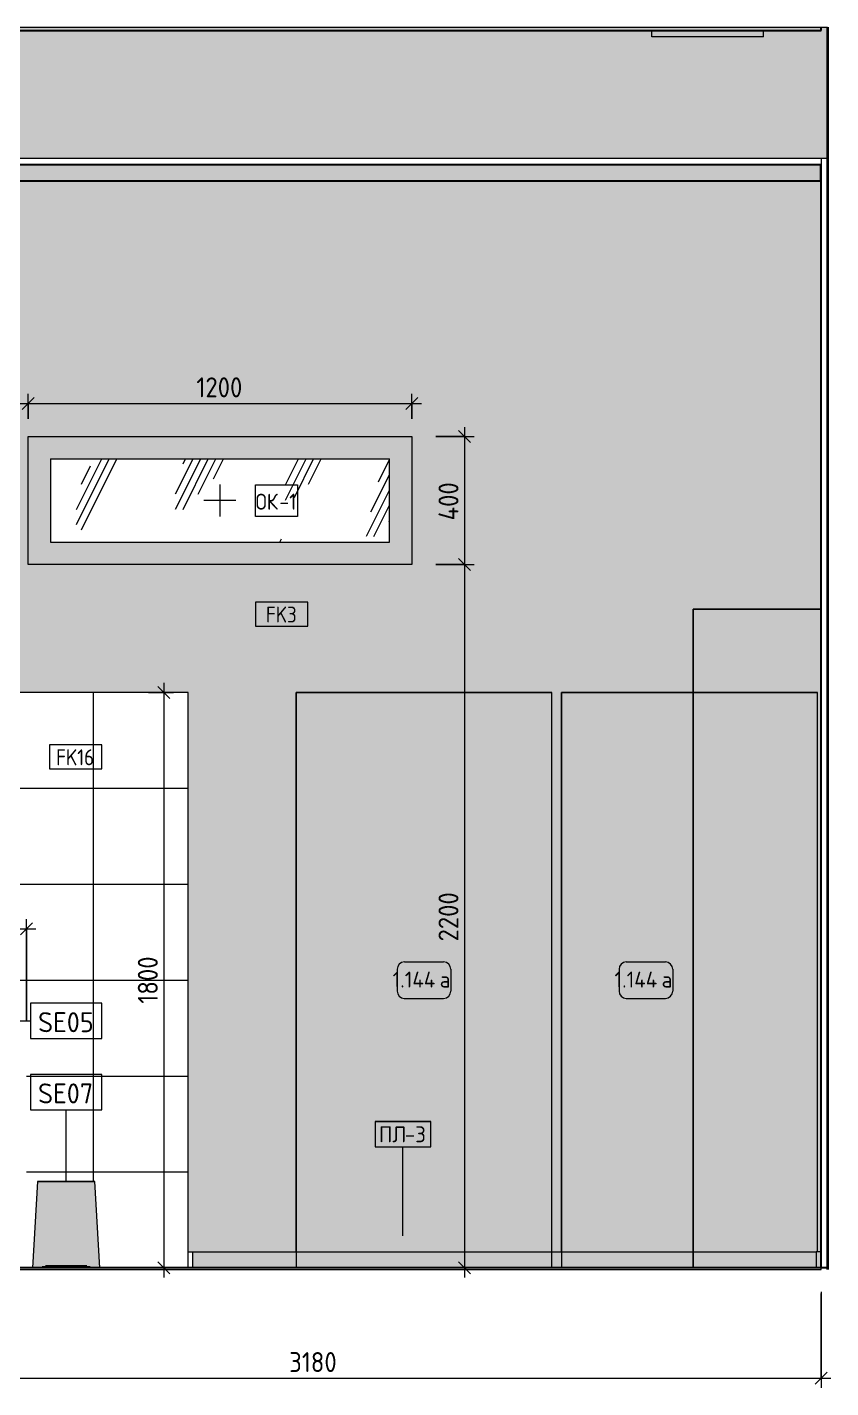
# Model space of a CAD drawing. Header units: millimetres. Extents: x 855 to 94006, y -3304 to 17933.
# Drawn here: x 54077 to 56589, y -375 to 3880 of the extents above; entities that cross this region are included whole.
import ezdxf

# ---------------------------------------------------------------- set-up
doc = ezdxf.new("R2010")
doc.units = ezdxf.units.MM
for name, color, linetype, lineweight in [('A-ANNO-DIMS', 7, 'Continuous', 9), ('A-ANNO-DIMS-25', 7, 'Continuous', 9), ('A-FLOR', 7, 'Continuous', 9), ('A-GENM', 7, 'Continuous', 9), ('A-GENM-IDEN', 7, 'Continuous', 9), ('A-GLAZ', 7, 'Continuous', 9), ('A-GLAZ-IDEN', 7, 'Continuous', 9), ('A-WALL-IDEN', 7, 'Continuous', 9), ('A-WALL-PATT', 7, 'Continuous', 9), ('I-FURN-IDEN', 7, 'Continuous', 9), ('I-WALL', 7, 'Continuous', 9), ('P-SANR-FIXT', 7, 'Continuous', 9), ('P-SANR-FIXT-IDEN', 7, 'Continuous', 9)]:
    doc.layers.add(name, color=color, linetype=linetype, lineweight=lineweight)
for name, color, linetype, lineweight, true_color in [('A-CLNG-1', 7, 'Continuous', 9, 0x787878), ('A-CLNG-FNSH-1', 7, 'Continuous', 30, 0x3c3c3c), ('A-FLOR-FNSH-1', 7, 'Continuous', 30, 0x3c3c3c), ('A-WALL-4', 7, 'Continuous', 40, 0x3c3c3c), ('A-WALL-FNSH-3', 7, 'Continuous', 30, 0x7c7c7c), ('A-WALL-FNSH-4', 7, 'Continuous', 30, 0x3c3c3c), ('I-FURN-14', 7, 'Continuous', 9, 0x858585), ('I-FURN-15', 7, 'Continuous', 9, 0x888888), ('I-FURN-16', 7, 'Continuous', 9, 0x8d8d8d), ('I-FURN-17', 7, 'Continuous', 9, 0x838383), ('I-FURN-18', 7, 'Continuous', 9, 0x818181), ('I-FURN-19', 9, 'Continuous', 9, 0x808080), ('I-FURN-4', 7, 'Continuous', 9, 0xacacac), ('I-FURN-6', 7, 'Continuous', 9, 0xc0c0c0), ('I-FURN-7', 7, 'Continuous', 9, 0x949494), ('I-FURN-8', 7, 'Continuous', 9, 0x9e9e9e), ('I-FURN-9', 7, 'Continuous', 9, 0x7f7f7f)]:
    doc.layers.add(name, color=color, linetype=linetype, lineweight=lineweight, true_color=true_color)
doc.layers.add('I-FURN-5', color=7, linetype='Continuous', lineweight=9, true_color=0x7f7f7f, transparency=0.7)
doc.layers.add('P-SANR-FIXT-2', color=7, linetype='Continuous', lineweight=9, transparency=0.7)
doc.styles.add('GOST Common_6', font='GOST_Common.ttf', dxfattribs={"width": 0.9, "height": 50})
doc.styles.add('GOST Common_7', font='GOST_Common.ttf', dxfattribs={"height": 50})
doc.styles.add('GOST Common_8', font='GOST_Common.ttf', dxfattribs={"height": 62.5})
doc.styles.add('ISOCPEUR_2', font='isocpeur.ttf', dxfattribs={"width": 0.9, "height": 62.5})
doc.styles.add('ISOCPEUR_3', font='isocpeur.ttf', dxfattribs={"width": 0.9, "height": 50})
doc.dimstyles.new('ISO-2_5_0_9К_БОЛЬШОЙ_1', dxfattribs={"dimscale": 304.8, "dimtxt": 62.248823, "dimasz": 0.123031, "dimexe": 0.098425, "dimexo": 0.246063, "dimgap": 0, "dimtad": 1, "dimdec": 0, "dimrnd": 10, "dimzin": 0, "dimdsep": 46, "dimtxsty": 'ISOCPEUR_2', "dimblk1": 'OBLIQUE', "dimblk2": 'OBLIQUE', "dimsah": 1, "dimcen": 0.09, "dimdle": 0.098425, "dimazin": 0, "dimtfac": 1, "dimtdec": 4, "dimtix": 1, "dimtmove": 0, "dimatfit": 3, "dimfxl": 1, "dimtvp": 1, "dimtolj": 1, "dimtzin": 0, "dimarcsym": 2})

# ---------------------------------------------------------------- blocks, each defined once
blk = doc.blocks.new('GM_Отверстие прямоугольное _в плите_ - Отверстие-V44-Развертка 1_12-1')
at = {"layer": 'A-GENM'}
blk.add_hatch(color=256, dxfattribs=at).paths.add_polyline_path([(65210, 3850), (65210, 3870), (64860, 3870), (64860, 3850)])
for p, q in [((64860, 3850), (64860, 3870)), ((65210, 3850), (64860, 3850)), ((65210, 3850), (65210, 3870))]:
    blk.add_line(p, q, dxfattribs=at)
blk = doc.blocks.new('Шкаф параметрический - 1_44а-25574750-Развертка 1_12-1')
at = {"layer": 'I-FURN-5'}
for points in [[(64990, 50), (64990, 1800), (64577.9, 1800), (64577.9, 50)], [(65309.6, 50), (65377.9, 50), (65377.9, 1800), (64990, 1800), (64990, 50)], [(64990, 0), (64990, 50), (64577.9, 50), (64577.9, 0)], [(65337.5, 0), (65374, 0), (65374, 50), (64990, 50), (64990, 0)]]:
    blk.add_hatch(color=256, dxfattribs=at).paths.add_polyline_path(points)
at = {"layer": 'I-FURN-4'}
for p, q in [((64990, 1800), (64577.9, 1800)), ((64990, 1800), (64577.9, 1800)), ((64990, 1800), (64577.9, 1800)), ((64577.9, 50), (64577.9, 1800)), ((64990, 0), (64577.9, 0))]:
    blk.add_line(p, q, dxfattribs=at)
at = {"layer": 'I-FURN-6'}
for q in [(64990, 1800), (64577.9, 0)]:
    blk.add_line((64577.9, 1800), q, dxfattribs=at)
at = {"layer": 'I-FURN-9'}
for p, q in [((65377.9, 1800), (64990, 1800)), ((65377.9, 1800), (64990, 1800)), ((64990, 1800), (65377.9, 1800)), ((65377.9, 1800), (64990, 1800)), ((65377.9, 50), (65377.9, 1800)), ((65377.9, 50), (65377.9, 1800)), ((65374, 0), (64990, 0))]:
    blk.add_line(p, q, dxfattribs=at)
blk = doc.blocks.new('Шкаф параметрический - 1_44а-V47-Развертка 1_12-1')
at = {"layer": 'I-FURN-5'}
for points in [[(64547.9, 50), (64547.9, 1800), (63747.9, 1800), (63747.9, 50)], [(64547.9, 0), (64547.9, 50), (63747.9, 50), (63747.9, 0)]]:
    blk.add_hatch(color=256, dxfattribs=at).paths.add_polyline_path(points)
at = {"layer": 'I-FURN-4'}
for p, q in [((64547.9, 1800), (63747.9, 1800)), ((64547.9, 1800), (63747.9, 1800)), ((64547.9, 1800), (63747.9, 1800)), ((63747.9, 50), (63747.9, 1800)), ((64547.9, 50), (64547.9, 1800))]:
    blk.add_line(p, q, dxfattribs=at)
at = {"layer": 'I-FURN-6'}
for p, q in [((63747.9, 1800), (64547.9, 1800)), ((63747.9, 1800), (63747.9, 0)), ((64547.9, 0), (64547.9, 1800))]:
    blk.add_line(p, q, dxfattribs=at)
blk = doc.blocks.new('Плинтус - Плинтус темный _ст_школа_-32860227-Развертка 1_12-1')
at = {"layer": 'A-GENM'}
for p, q in [((65389, 50), (65374, 50)), ((65374, 50), (65374, 0)), ((65389, 0), (65389, 50)), ((65374, 0), (65389, 0))]:
    blk.add_line(p, q, dxfattribs=at)
blk = doc.blocks.new('Плинтус - Плинтус темный _ст_школа_-33253697-Развертка 1_12-1')
at = {"layer": 'A-GENM'}
h = blk.add_hatch(color=256, dxfattribs=at)
h.paths.add_polyline_path([(64577.9, 0), (64577.9, 50), (64547.9, 50), (64547.9, 0)])
h.paths.add_polyline_path([(63747.9, 0), (63747.9, 50), (63424, 50), (63424, 0)])
for p, q in [((63411, 50), (63424, 50)), ((63424, 50), (63747.9, 50)), ((63424, 50), (63424, 0)), ((63747.9, 50), (64547.9, 50)), ((64547.9, 50), (64577.9, 50)), ((64577.9, 50), (64990, 50)), ((64990, 50), (65374, 50)), ((63747.9, 0), (63424, 0)), ((64547.9, 0), (63747.9, 0)), ((64577.9, 0), (64547.9, 0)), ((64990, 0), (64577.9, 0)), ((65374, 0), (64990, 0))]:
    blk.add_line(p, q, dxfattribs=at)
blk = doc.blocks.new('мусорная корзина - Round_ Metal-V53-Развертка 1_12-1')
at = {"layer": 'P-SANR-FIXT-2'}
for points in [[(62924, 0), (62954, 0), (62954, 3.2), (63104, 3.2), (63104, 0), (63134, 0), (63119, 270), (63094, 270), (63094, 7), (62964, 7), (62964, 270), (62939, 270), (62925.3, 23.3)], [(63076.7, 7), (63094, 7), (63094, 270), (62964, 270), (62964, 7), (63076.1, 7)], [(63061.4, 0), (63104, 0), (63104, 3.2), (62954, 3.2), (62954, 0), (63061.1, 0)]]:
    blk.add_hatch(color=256, dxfattribs=at).paths.add_polyline_path(points)
at = {"layer": 'P-SANR-FIXT'}
for p, q in [((62939, 270), (62924, 0)), ((62939, 270), (63119, 270)), ((62963.8, 270), (62939, 270)), ((63029, 270), (62963.8, 270)), ((62964, 270), (63094, 270)), ((63094, 270), (62964, 270)), ((63094.2, 270), (63029, 270)), ((63119, 270), (63094.2, 270)), ((63134, 0), (63119, 270)), ((62954, 3.2), (62954, 0)), ((62954, 3.2), (63028.8, 3.2)), ((63028.8, 3.2), (62954, 3.2)), ((62964, 7), (63012.2, 7)), ((63012.2, 7), (62964, 7)), ((63012.2, 7), (63045.7, 7)), ((63045.7, 7), (63012.2, 7)), ((63029.2, 3.2), (63090.9, 3.2)), ((63090.9, 3.2), (63029.2, 3.2)), ((63045.8, 7), (63061.5, 7)), ((63061.5, 7), (63045.8, 7)), ((63061.7, 7), (63094, 7)), ((63094, 7), (63061.7, 7)), ((63091.2, 3.2), (63104, 3.2)), ((63104, 3.2), (63091.2, 3.2)), ((63104, 0), (63104, 3.2))]:
    blk.add_line(p, q, dxfattribs=at)
blk = doc.blocks.new('шкаф 1_112 - шкаф 1_112-31117176-Развертка 1_12-1')
at = {"layer": 'I-FURN-5'}
for points in [[(65389, 50), (65389, 2060), (64990, 2060), (64990, 1800), (65377.9, 1800), (65377.9, 50)], [(65389, 0), (65390, 0), (65390, 2060), (65389, 2060), (65389, 50), (65374, 50), (65374, 0), (65377.9, 0)]]:
    blk.add_hatch(color=256, dxfattribs=at).paths.add_polyline_path(points)
at = {"layer": 'I-FURN-14'}
for p, q in [((65390, 2060), (64990, 2060)), ((64990, 0), (64990, 2060)), ((64990, 2060), (65390, 2060)), ((64990, 0), (64990, 2060)), ((65390, 2060), (65390, 0)), ((65390, 0), (65390, 2060)), ((65390, 0), (64990, 0)), ((64990, 0), (65390, 0)), ((65390, 0), (64990, 0))]:
    blk.add_line(p, q, dxfattribs=at)
at = {"layer": 'I-FURN-15'}
for p, q in [((64990, 2060), (65390, 2060)), ((64990, 0), (64990, 2060)), ((65390, 2060), (64990, 2060)), ((64990, 0), (64990, 2060)), ((65390, 0), (65390, 2060)), ((65390, 2060), (65390, 0)), ((65390, 0), (64990, 0)), ((65390, 0), (64990, 0)), ((64990, 0), (65390, 0))]:
    blk.add_line(p, q, dxfattribs=at)
at = {"layer": 'I-FURN-16'}
for p, q in [((65390, 2060), (64990, 2060)), ((64990, 0), (64990, 2060)), ((64990, 2060), (65390, 2060)), ((64990, 0), (64990, 2060)), ((65390, 2060), (65390, 0)), ((65390, 0), (65390, 2060)), ((65390, 0), (64990, 0)), ((64990, 0), (65390, 0)), ((65390, 0), (64990, 0))]:
    blk.add_line(p, q, dxfattribs=at)
at = {"layer": 'I-FURN-17'}
for p, q in [((64990, 2060), (65390, 2060)), ((64990, 0), (64990, 2060)), ((65390, 2060), (64990, 2060)), ((64990, 0), (64990, 2060)), ((65390, 0), (65390, 2060)), ((65390, 2060), (65390, 0)), ((64990, 0), (65390, 0)), ((65390, 0), (64990, 0)), ((64990, 0), (65390, 0))]:
    blk.add_line(p, q, dxfattribs=at)
at = {"layer": 'I-FURN-18'}
for p, q in [((65390, 2060), (64990, 2060)), ((64990, 0), (64990, 2060)), ((64990, 2060), (65390, 2060)), ((64990, 0), (64990, 2060)), ((65390, 2060), (65390, 0)), ((65390, 0), (65390, 2060)), ((64990, 0), (65390, 0)), ((64990, 0), (65390, 0)), ((65390, 0), (64990, 0))]:
    blk.add_line(p, q, dxfattribs=at)
at = {"layer": 'I-FURN-19'}
for p, q in [((64990, 2060), (65390, 2060)), ((64990, 0), (64990, 2060)), ((65390, 2060), (64990, 2060)), ((64990, 0), (64990, 2060)), ((65390, 0), (65390, 2060)), ((65390, 2060), (65390, 0)), ((64990, 0), (65390, 0)), ((65390, 0), (64990, 0)), ((64990, 0), (65390, 0))]:
    blk.add_line(p, q, dxfattribs=at)
at = {"layer": 'I-FURN-4'}
for p, q in [((64990, 2060), (65390, 2060)), ((64990, 0), (64990, 2060)), ((65390, 2060), (64990, 2060)), ((64990, 0), (64990, 2060)), ((65390, 0), (65390, 2060)), ((65390, 0), (65390, 2060)), ((65390, 0), (64990, 0)), ((65390, 0), (64990, 0)), ((64990, 0), (65390, 0))]:
    blk.add_line(p, q, dxfattribs=at)
at = {"layer": 'I-FURN-6'}
for p, q in [((64990, 2060), (65390, 2060)), ((64990, 2060), (64990, 0)), ((65390, 0), (65390, 2060)), ((64990, 0), (65390, 0)), ((65390, 0), (64990, 0))]:
    blk.add_line(p, q, dxfattribs=at)
at = {"layer": 'I-FURN-7'}
for p, q in [((64990, 2060), (65390, 2060)), ((64990, 0), (64990, 2060)), ((65390, 2060), (64990, 2060)), ((64990, 0), (64990, 2060)), ((65390, 0), (65390, 2060)), ((65390, 2060), (65390, 0)), ((65390, 0), (64990, 0)), ((65390, 0), (64990, 0)), ((64990, 0), (65390, 0))]:
    blk.add_line(p, q, dxfattribs=at)
at = {"layer": 'I-FURN-8'}
for p, q in [((65390, 2060), (64990, 2060)), ((64990, 0), (64990, 2060)), ((64990, 2060), (65390, 2060)), ((64990, 0), (64990, 2060)), ((65390, 2060), (65390, 0)), ((65390, 0), (65390, 2060)), ((65390, 0), (64990, 0)), ((64990, 0), (65390, 0)), ((65390, 0), (64990, 0))]:
    blk.add_line(p, q, dxfattribs=at)
at = {"layer": 'I-FURN-9'}
for p, q in [((65389, 2060), (64990, 2060)), ((64990, 0), (64990, 2060)), ((65389, 2060), (64990, 2060)), ((64990, 2060), (65389, 2060)), ((64990, 0), (64990, 2060)), ((64990, 0), (64990, 2060)), ((64990, 0), (65374, 0)), ((65374, 0), (64990, 0)), ((64990, 0), (65374, 0)), ((65374, 0), (64990, 0)), ((64990, 0), (65374, 0))]:
    blk.add_line(p, q, dxfattribs=at)
blk = doc.blocks.new('120_Окно_СКБ_1Ст - 120_Окно_СКБ_1Ст 400х1200 EI30-V58-Развертка 1_12-1')
at = {"layer": 'A-GLAZ'}
h = blk.add_hatch(color=256, dxfattribs=at)
h.paths.add_polyline_path([(63703.7, 2200), (64110, 2200), (64110, 2600), (62910, 2600), (62910, 2200), (63378.7, 2200)])
h.paths.add_polyline_path([(63582.4, 2270), (62980, 2270), (62980, 2530), (64040, 2530), (64040, 2270), (63624.5, 2270)])
h = blk.add_hatch(dxfattribs=at)
h.set_pattern_fill('FP_13', color=256, style=0, pattern_type=2)
h.set_pattern_definition([(63.435, (51829.77, 31.75), (-255.583, 766.747), [317.5, -190.5, 317.5, -190.5, -403.903]), (63.435, (51829.77, 31.75), (-255.583, 766.747), [-1016, 127, -276.903]), (63.435, (51813.9, 47.6), (-255.583, 766.747), [254, -317.5, 190.5, -190.5, -467.403]), (63.435, (51813.9, 47.6), (-255.583, 766.747), [-952.5, 222.25, -245.153]), (63.435, (51813.9, 95.25), (-255.583, 766.747), [190.5, -381, 127, -190.5, -530.903]), (63.435, (51813.9, 95.25), (-255.583, 766.747), [-889, 285.75, -245.153]), (63.435, (51861.5, 47.6), (-255.583, 766.747), [190.5, -381, 158.75, -6404.65]), (63.435, (51909.14, 95.25), (-255.583, 766.747), [95.25, -476.25, 63.5, -6499.9]), (63.435, (51829.77, 174.6), (-255.583, 766.747), [63.5, -476.25, 63.5, -254, -562.653]), (63.435, (51829.77, 174.6), (-255.583, 766.747), [-857.25, 158.75, -403.903]), (63.435, (52115.5, 127), (-255.583, 766.747), [317.5, -476.25, 381, -251.503]), (63.435, (52115.5, 79.4), (-255.583, 766.747), [444.5, -317.5, 476.25, -188.003]), (63.435, (52147.27, 95.25), (-255.583, 766.747), [508, -254, 381, -276.903]), (63.435, (52194.9, 142.9), (-255.583, 766.747), [317.5, -444.5, 254, -403.903]), (63.435, (52147.27, 238.1), (-255.583, 766.747), [158.75, -635, 190.5, -435.653]), (63.435, (52242.5, 190.5), (-255.583, 766.747), [127, -635, 127, -530.903])])
h.paths.add_polyline_path([(64040, 2270), (64040, 2530), (62980, 2530), (62980, 2270), (63780, 2270)])
for p, q in [((62910, 2200), (62910, 2600)), ((62910, 2600), (64110, 2600)), ((64110, 2600), (64110, 2200)), ((62980, 2530), (62980, 2270)), ((62980, 2530), (64040, 2530)), ((64040, 2270), (64040, 2530)), ((63510, 2450), (63510, 2350)), ((63560, 2400), (63460, 2400)), ((62980, 2270), (64040, 2270)), ((64110, 2200), (62910, 2200))]:
    blk.add_line(p, q, dxfattribs=at)
blk = doc.blocks.new('DIMBLOCK23-Развертка 1_12-1')
at = {"layer": 'A-ANNO-DIMS-25'}
for p, q in [((53379.3, 1725), (53379.3, -374.9)), ((53379.3, -344.9), (53379.3, 1725)), ((56559.3, -75), (56559.3, -374.9)), ((56559.3, -344.9), (56559.3, -80)), ((53379.3, -344.9), (56589.3, -344.9))]:
    blk.add_line(p, q, dxfattribs=at)
at = {"layer": 'A-ANNO-DIMS-25', "lineweight": 20}
for p, q in [((53379.3, -344.9), (53398, -326.2)), ((56559.3, -344.9), (56578, -326.2)), ((53379.3, -344.9), (53360.5, -363.7)), ((56559.3, -344.9), (56540.5, -363.7))]:
    blk.add_line(p, q, dxfattribs=at)
at = {"layer": 'A-ANNO-DIMS-25', "color": 0, "insert": (54895.6, -263.3), "char_height": 62.5, "width": 176.691, "attachment_point": 1, "line_spacing_factor": 1.149209, "style": 'ISOCPEUR_2'}
blk.add_mtext('3180', dxfattribs=at)
blk = doc.blocks.new('_Oblique')
at = {"color": 0, "linetype": 'ByBlock', "lineweight": -2}
blk.add_line((-0.5, -0.5), (0.5, 0.5), dxfattribs=at)
blk = doc.blocks.new('М_стена_0001 - Типоразмер_без рамки-25382661-Развертка 1_12-1')
at = {"layer": 'A-WALL-IDEN'}
for p, q in [((52885.4, 1738.1), (52722.2, 1738.1)), ((52722.2, 1738.1), (52722.2, 1663.1)), ((52885.4, 1663.1), (52885.4, 1738.1)), ((52722.2, 1663.1), (52885.4, 1663.1))]:
    blk.add_line(p, q, dxfattribs=at)
blk = doc.blocks.new('Mark Reiling - Mark Reiling-26174330-Развертка 1_12-1')
at = {"layer": 'A-GENM-IDEN'}
for p, q in [((55638.2, 346.2), (55638.2, 267.3)), ((55638.2, 346.2), (55811.7, 346.2)), ((55811.7, 346.2), (55638.2, 346.2)), ((55638.2, 346.2), (55638.2, 267.3)), ((55811.7, 267.3), (55811.7, 346.2)), ((55811.7, 267.3), (55811.7, 346.2)), ((55638.2, 267.3), (55811.7, 267.3)), ((55638.2, 267.3), (55811.7, 267.3))]:
    blk.add_line(p, q, dxfattribs=at)
blk = doc.blocks.new('Марка_Мебель - В прямоуг_Balcon_Марка-25523697-Развертка 1_12-1')
at = {"layer": 'I-FURN-IDEN'}
for p, q in [((64086.5, 956.9), (64209.3, 956.9)), ((64064, 934.4), (64064, 865.4)), ((64231.8, 934.4), (64231.8, 865.6)), ((64086.4, 843.1), (64209.3, 843.1))]:
    blk.add_line(p, q, dxfattribs=at)
for centre, radius, start, end in [((64086.5, 934.4), 22.5, 90, 180), ((64209.3, 934.4), 22.5, 0, 90), ((64086.4, 865.4), 22.3, 180, 270), ((64209.3, 865.6), 22.5, 270, 0)]:
    blk.add_arc(centre, radius, start, end, dxfattribs=at)
blk = doc.blocks.new('М_сантехническая_рамка1 - В рамке-30590747-Развертка 1_12-1')
at = {"layer": 'P-SANR-FIXT-IDEN'}
for p, q in [((62567.4, 964.3), (62344.1, 964.3)), ((62344.1, 964.3), (62344.1, 853.9)), ((62567.4, 853.9), (62567.4, 964.3)), ((62344.1, 853.9), (62567.4, 853.9))]:
    blk.add_line(p, q, dxfattribs=at)
blk = doc.blocks.new('DIMBLOCK33-Развертка 1_12-1')
at = {"layer": 'A-ANNO-DIMS-25'}
for p, q in [((53773.8, 991.9), (53773.8, 1090.2)), ((54073.8, 775), (54073.8, 1090.2)), ((53773.8, 1060.2), (54103.8, 1060.2)), ((53773.8, 1060.2), (53773.8, 991.9)), ((54073.8, 1060.2), (54073.8, 775))]:
    blk.add_line(p, q, dxfattribs=at)
at = {"layer": 'A-ANNO-DIMS-25', "lineweight": 20}
for p, q in [((53773.8, 1060.2), (53792.6, 1078.9)), ((54073.8, 1060.2), (54092.6, 1078.9)), ((53773.8, 1060.2), (53755.1, 1041.4)), ((54073.8, 1060.2), (54055.1, 1041.4))]:
    blk.add_line(p, q, dxfattribs=at)
at = {"layer": 'A-ANNO-DIMS-25', "color": 0, "insert": (53864.6, 1141.8), "char_height": 62.5, "width": 142.215, "attachment_point": 1, "line_spacing_factor": 1.149209, "style": 'ISOCPEUR_2'}
blk.add_mtext('300', dxfattribs=at)
blk = doc.blocks.new('DIMBLOCK44-Развертка 1_12-1')
at = {"layer": 'A-ANNO-DIMS-25'}
for p, q in [((54079.3, 2655.2), (54079.3, 2733.7)), ((55279.3, 2655.2), (55279.3, 2733.7)), ((54049.3, 2703.7), (55309.3, 2703.7)), ((54079.3, 2703.7), (54079.3, 2655.2)), ((55279.3, 2703.7), (55279.3, 2655.2))]:
    blk.add_line(p, q, dxfattribs=at)
at = {"layer": 'A-ANNO-DIMS-25', "lineweight": 20}
for p, q in [((54079.3, 2703.7), (54060.5, 2684.9)), ((54079.3, 2703.7), (54098, 2722.4)), ((55279.3, 2703.7), (55260.5, 2684.9)), ((55279.3, 2703.7), (55298, 2722.4))]:
    blk.add_line(p, q, dxfattribs=at)
at = {"layer": 'A-ANNO-DIMS-25', "color": 0, "insert": (54605.6, 2785.3), "char_height": 62.5, "width": 176.691, "attachment_point": 1, "line_spacing_factor": 1.149209, "style": 'ISOCPEUR_2'}
blk.add_mtext('1200', dxfattribs=at)
blk = doc.blocks.new('DIMBLOCK45-Развертка 1_12-1')
at = {"layer": 'A-ANNO-DIMS-25'}
for p, q in [((55354.3, 2600), (55474.2, 2600)), ((55444.2, 2600), (55354.3, 2600)), ((55444.2, 2630), (55444.2, 2200)), ((55354.3, 2200), (55474.2, 2200)), ((55444.2, 2200), (55354.3, 2200))]:
    blk.add_line(p, q, dxfattribs=at)
at = {"layer": 'A-ANNO-DIMS-25', "lineweight": 20}
for p, q in [((55444.2, 2600), (55425.5, 2618.7)), ((55444.2, 2600), (55463, 2581.2)), ((55444.2, 2200), (55425.5, 2218.8)), ((55444.2, 2200), (55463, 2181.2))]:
    blk.add_line(p, q, dxfattribs=at)
at = {"layer": 'A-ANNO-DIMS-25', "color": 0, "insert": (55362.6, 2337.8), "char_height": 62.5, "width": 149.397, "attachment_point": 1, "rotation": 90, "line_spacing_factor": 1.149209, "style": 'ISOCPEUR_2'}
blk.add_mtext('400', dxfattribs=at)
blk = doc.blocks.new('DIMBLOCK46-Развертка 1_12-1')
at = {"layer": 'A-ANNO-DIMS-25', "lineweight": 20}
for p, q in [((55444.2, 2200), (55425.5, 2218.8)), ((55444.2, 2200), (55463, 2181.2)), ((55444.2, 0), (55425.5, 18.8)), ((55444.2, 0), (55463, -18.8))]:
    blk.add_line(p, q, dxfattribs=at)
at = {"layer": 'A-ANNO-DIMS-25'}
for p, q in [((55354.3, 2200), (55474.2, 2200)), ((55444.2, 2200), (55354.3, 2200)), ((55444.2, 2200), (55444.2, -30)), ((55395.7, 0), (55474.2, 0)), ((55444.2, 0), (55395.7, 0))]:
    blk.add_line(p, q, dxfattribs=at)
at = {"layer": 'A-ANNO-DIMS-25', "color": 0, "insert": (55362.6, 1021), "char_height": 62.5, "width": 189.619, "attachment_point": 1, "rotation": 90, "line_spacing_factor": 1.149209, "style": 'ISOCPEUR_2'}
blk.add_mtext('2200', dxfattribs=at)
blk = doc.blocks.new('DIMBLOCK50-Развертка 1_12-1')
at = {"layer": 'A-ANNO-DIMS-25'}
for p, q in [((54504, 1830), (54504, -30)), ((54455.5, 1800), (54534, 1800)), ((54504, 1800), (54455.5, 1800)), ((54455.5, 0), (54534, 0)), ((54504, 0), (54455.5, 0))]:
    blk.add_line(p, q, dxfattribs=at)
at = {"layer": 'A-ANNO-DIMS-25', "lineweight": 20}
for p, q in [((54504, 1800), (54485.3, 1818.8)), ((54504, 1800), (54522.8, 1781.2)), ((54504, 0), (54485.3, 18.8)), ((54504, 0), (54522.8, -18.8))]:
    blk.add_line(p, q, dxfattribs=at)
at = {"layer": 'A-ANNO-DIMS-25', "color": 0, "insert": (54422.4, 826.4), "char_height": 62.5, "width": 176.691, "attachment_point": 1, "rotation": 90, "line_spacing_factor": 1.149209, "style": 'ISOCPEUR_2'}
blk.add_mtext('1800', dxfattribs=at)

msp = doc.modelspace()

# ---------------------------------------------------------------- hatches: boundary and pattern name
at = {"layer": 'A-CLNG-1'}
for points in [[(56559.3, 3870), (56559.3, 3880), (38819.3, 3880), (38819.3, 3870), (55468.1, 3870)], [(48522.5, 3400), (56558.3, 3400), (56558.3, 3450), (38820.3, 3450), (38820.3, 3400), (48405.2, 3400)]]:
    msp.add_hatch(color=256, dxfattribs=at).paths.add_polyline_path(points)
at = {"layer": 'A-WALL-PATT'}
h = msp.add_hatch(color=256, dxfattribs=at)
h.paths.add_polyline_path([(54580.3, 50), (54917.1, 50), (54917.1, 1800), (55717.1, 1800), (55717.1, 50), (55747.1, 50), (55747.1, 1800), (56159.3, 1800), (56159.3, 2060), (56558.3, 2060), (56558.3, 3400), (53380.3, 3400), (53380.3, 1800), (54580.3, 1800), (54580.3, 1351.7)])
h.paths.add_polyline_path([(54079.3, 2200), (54079.3, 2600), (55279.3, 2600), (55279.3, 2200), (54356.8, 2200)])
h = msp.add_hatch(dxfattribs=at)
h.set_pattern_fill('FP_15', color=256, style=0, pattern_type=2)
h.set_pattern_definition([(90, (53383.25, 0), (-300, 2e-14), []), (180, (53383.25, 0), (-4e-14, -300), [])])
h.paths.add_polyline_path([(54580.3, 0), (54580.3, 1800), (53387.3, 1800), (53387.3, 954.8), (53388.1, 954.8), (53389.2, 953.9), (53389.3, 953.6), (53389.2, 951.3), (53388.8, 950.9), (53388.7, 950.6), (53389.2, 949.7), (53389.4, 949.5), (53389.9, 950), (53410.6, 950), (53410.6, 963.1), (53411.1, 963.6), (53416.6, 963.9), (53417.3, 964.5), (53417.6, 965.5), (53417.6, 974.5), (53415.9, 974.5), (53415.4, 975), (53415.4, 997.3), (53415.9, 997.8), (53420.6, 998.3), (53425.4, 998.5), (53430.2, 998.3), (53435, 997.8), (53435.5, 997.3), (53435.5, 994.4), (53475.9, 994.4), (53475.9, 988.5), (53435.5, 988.5), (53435.5, 975), (53435, 974.5), (53433.3, 974.5), (53433.6, 964.5), (53434.2, 963.9), (53435.1, 963.6), (53439.8, 963.6), (53440.3, 963), (53440.3, 950), (53460.9, 950), (53461.4, 949.5), (53459.3, 819.6), (53458.8, 819.1), (53389.9, 819.1), (53389.4, 819.6), (53389.2, 940.8), (53387.3, 941.5), (53387.3, 940.9), (53388.6, 940.4), (53389.2, 939.5), (53389.2, 911), (53388, 909.7), (53387.3, 909.7), (53387.3, 397.1), (53388.3, 400.4), (53415.2, 300), (53473.8, 300), (53473.8, 700), (53750.9, 700), (53753.1, 815), (53753, 818.5), (53753.3, 824.5), (53753.6, 831), (53754.1, 845.5), (53793.6, 845.3), (53793.9, 844.3), (53794, 842.1), (53793.7, 842), (53794.3, 826.2), (53794.5, 825.3), (53794.3, 824.8), (53795.1, 795.7), (53794.9, 793.3), (53795, 791.8), (53795.2, 790.9), (53796.7, 705.7), (53796.8, 700), (54073.8, 700), (54073.8, 100), (53683.3, 100), (53683.3, 29), (53788.4, 0.8), (53785.3, 0), (54093.3, 0), (54108.3, 270), (54288.3, 270), (54303.3, 0), (54356.8, 0)])
h.paths.add_polyline_path([(53388.3, 0), (53388.3, 265.4), (53387.3, 265.4), (53387.3, 0)])
h.paths.add_polyline_path([(53752.9, 792.4), (53753, 794.6), (53753, 795.1), (53753.5, 794.9), (53753.5, 795.2), (53753.7, 795.8), (53753.7, 796.1), (53753.8, 796.3), (53754.1, 796.4), (53754.8, 796.4), (53753.7, 798.4), (53753.8, 806.6), (53753.6, 807.5), (53753.3, 809.1), (53753.1, 809.6), (53752.8, 801.2), (53752.7, 792.9), (53752.9, 792.5)])
h.paths.add_polyline_path([(53794.8, 793.7), (53795.1, 796.2), (53794.5, 806.3), (53794.3, 806.2), (53794.1, 806.7), (53793.8, 807.1), (53793.7, 806.6), (53793.7, 805.2), (53793.7, 805), (53793.9, 798.2), (53793, 796.1), (53793.3, 795.9), (53793, 795.4), (53793.4, 795.2), (53794, 795.7), (53794, 795.3), (53794.2, 795.1), (53794.5, 794.9), (53794.6, 794.9), (53794.7, 793.7)])
h.paths.add_polyline_path([(53754.1, 796.4), (53753.8, 797), (53754.6, 796.5)])
h.paths.add_polyline_path([(53794.6, 812.5), (53794.3, 813.9), (53794.2, 813.5), (53794.3, 812.8), (53794.5, 812.6)])
h.paths.add_polyline_path([(53753.1, 812.5), (53753.4, 813.3), (53753.3, 813.6), (53753.1, 813.6), (53753.1, 813.1)])
h.paths.add_polyline_path([(53753.4, 813.9), (53753.2, 814.4), (53753.4, 813.9)])
h.paths.add_polyline_path([(53753.7, 814.7), (53753.4, 814.9), (53753.7, 814.7)])
h.paths.add_polyline_path([(53794.1, 814.8), (53794.5, 815.2), (53794.4, 815.2), (53794.1, 815)])
h.paths.add_polyline_path([(53753.7, 815), (53753.4, 815.2), (53753.7, 815.1)])
h.paths.add_polyline_path([(53753.4, 839.7), (53753.5, 843.1), (53753.4, 839.8)])
at = {"layer": 'I-WALL'}
h = msp.add_hatch(color=256, dxfattribs=at)
h.paths.add_polyline_path([(52779.3, 3470), (53379.3, 3470), (53379.3, 3870), (53279.3, 3870), (53279.3, 3850), (52779.3, 3850), (52779.3, 3870), (52579.3, 3870), (52579.3, 3470)])
h.paths.add_polyline_path([(55778.5, 3470), (56579.3, 3470), (56579.3, 3880), (56559.3, 3880), (56559.3, 3870), (56379.3, 3870), (56379.3, 3850), (56029.3, 3850), (56029.3, 3870), (53380.3, 3870), (53380.3, 3470), (55468.1, 3470)])

# ---------------------------------------------------------------- linework, layer by layer
at = {"layer": 'A-CLNG-FNSH-1'}
for p, q in [((56559.3, 3870), (56559.3, 3880.4)), ((38819.3, 3870), (56559.3, 3870)), ((56558.3, 3450), (38820.3, 3450)), ((56558.3, 3400), (56558.3, 3450)), ((38820.3, 3400), (56558.3, 3400))]:
    msp.add_line(p, q, dxfattribs=at)
at = {"layer": 'A-FLOR'}
for p, q in [((38798.7, 3880), (56579.3, 3880)), ((56558.3, 0), (53785.3, 0)), ((56559.3, -5), (56559.3, 0)), ((53766.7, -5), (56559.3, -5))]:
    msp.add_line(p, q, dxfattribs=at)
at = {"layer": 'A-FLOR-FNSH-1'}
msp.add_line((56579.4, -0.1), (53784.9, -0.1), dxfattribs=at)
at = {"layer": 'A-GENM-IDEN'}
msp.add_line((55251.4, 100), (55251.4, 378), dxfattribs=at)
at = {"layer": 'A-GLAZ-IDEN', "flags": 128}
msp.add_lwpolyline([(54790.5, 2449.1), (54921.5, 2449.1), (54921.5, 2349.9), (54790.5, 2349.9)], close=True, dxfattribs=at)
at = {"layer": 'A-WALL-4'}
for p, q in [((56579.3, 3880), (56579.3, -5.1)), ((56579.4, 3880), (56579.3, 3880))]:
    msp.add_line(p, q, dxfattribs=at)
at = {"layer": 'A-WALL-FNSH-3'}
for p, q in [((56558.3, 3400), (56558.3, 0)), ((56559.3, 0), (56559.3, 3400)), ((56558.3, 0), (56559.3, 0))]:
    msp.add_line(p, q, dxfattribs=at)
at = {"layer": 'A-WALL-FNSH-4'}
msp.add_line((56559.3, 3400), (56558.3, 3400), dxfattribs=at)
at = {"layer": 'I-WALL'}
for p, q in [((56579.3, 3470), (53380.3, 3470)), ((56559.3, 3470), (56559.3, 3400)), ((54079.3, 2600), (55279.3, 2600)), ((54079.3, 2200), (54079.3, 2600)), ((55279.3, 2600), (55279.3, 2200)), ((55279.3, 2200), (54079.3, 2200)), ((54580.3, 1800), (53380.3, 1800)), ((54580.3, 0), (54580.3, 1800)), ((56559.3, 0), (56579.3, 0))]:
    msp.add_line(p, q, dxfattribs=at)
at = {"layer": 'P-SANR-FIXT-IDEN'}
for p, q in [((53796.8, 772.8), (54086.6, 772.8)), ((54198.3, 270), (54198.3, 494.8))]:
    msp.add_line(p, q, dxfattribs=at)

# ---------------------------------------------------------------- block references
at = {"layer": 'A-GENM'}
for name in ['GM_Отверстие прямоугольное _в плите_ - Отверстие-V44-Развертка 1_12-1', 'Плинтус - Плинтус темный _ст_школа_-33253697-Развертка 1_12-1', 'Плинтус - Плинтус темный _ст_школа_-32860227-Развертка 1_12-1']:
    msp.add_blockref(name, (-8830.7, 0), dxfattribs=at)
at = {"layer": 'A-GENM-IDEN'}
msp.add_blockref('Mark Reiling - Mark Reiling-26174330-Развертка 1_12-1', (-473.5, 111.7), dxfattribs=at)
at = {"layer": 'A-GLAZ'}
msp.add_blockref('120_Окно_СКБ_1Ст - 120_Окно_СКБ_1Ст 400х1200 EI30-V58-Развертка 1_12-1', (-8830.7, 0), dxfattribs=at)
at = {"layer": 'A-WALL-IDEN'}
for p in [(2068.4, 343.9), (1424.2, -102.6)]:
    msp.add_blockref('М_стена_0001 - Типоразмер_без рамки-25382661-Развертка 1_12-1', p, dxfattribs=at)
at = {"layer": 'I-FURN-4'}
for name in ['Шкаф параметрический - 1_44а-V47-Развертка 1_12-1', 'Шкаф параметрический - 1_44а-25574750-Развертка 1_12-1']:
    msp.add_blockref(name, (-8830.7, 0), dxfattribs=at)
at = {"layer": 'I-FURN-8'}
msp.add_blockref('шкаф 1_112 - шкаф 1_112-31117176-Развертка 1_12-1', (-8830.7, 0), dxfattribs=at)
at = {"layer": 'I-FURN-IDEN'}
for p in [(-8830.7, 0), (-8136.9, 0)]:
    msp.add_blockref('Марка_Мебель - В прямоуг_Balcon_Марка-25523697-Развертка 1_12-1', p, dxfattribs=at)
at = {"layer": 'P-SANR-FIXT'}
msp.add_blockref('мусорная корзина - Round_ Metal-V53-Развертка 1_12-1', (-8830.7, 0), dxfattribs=at)
at = {"layer": 'P-SANR-FIXT-IDEN'}
for p in [(-8257.5, -136.4), (-8257.5, -359.1)]:
    msp.add_blockref('М_сантехническая_рамка1 - В рамке-30590747-Развертка 1_12-1', p, dxfattribs=at)

# ---------------------------------------------------------------- texts
at = {"layer": 'A-GENM-IDEN', "char_height": 50, "attachment_point": 1, "style": 'GOST Common_7'}
for s, insert, width in [('ПЛ', (55176.2, 442.8), 98.207), ('-3', (55257.3, 442.8), 86.181)]:
    msp.add_mtext(s, dxfattribs=dict(at, insert=insert, width=width))
at = {"layer": 'A-GLAZ-IDEN', "char_height": 50, "attachment_point": 1, "style": 'ISOCPEUR_3'}
for s, insert, width in [('ОК', (54790.5, 2421.4), 90.19), ('-1', (54865, 2421.4), 66.74)]:
    msp.add_mtext(s, dxfattribs=dict(at, insert=insert, width=width))
at = {"layer": 'A-WALL-IDEN', "char_height": 50, "attachment_point": 1, "style": 'GOST Common_6'}
for s, insert, width in [('FK3', (54822.9, 2068.4), 122.658), ('FK16', (54166.8, 1621.9), 151.519)]:
    msp.add_mtext(s, dxfattribs=dict(at, insert=insert, width=width))
at = {"layer": 'I-FURN-IDEN', "char_height": 50, "attachment_point": 1, "style": 'GOST Common_7'}
for s, insert, width in [('1.144', (55219.1, 926.8), 178.375), ('\\fGOST Common|b0|i0|c204|p34|;а', (55366.3, 926.8), 50.105), ('1.144', (55913, 926.8), 178.375), ('\\fGOST Common|b0|i0|c204|p34|;а', (56060.1, 926.8), 50.105)]:
    msp.add_mtext(s, dxfattribs=dict(at, insert=insert, width=width))
at = {"layer": 'P-SANR-FIXT-IDEN', "char_height": 62.5, "width": 222.468, "attachment_point": 1, "style": 'GOST Common_8'}
for s, insert in [('SE05', (54110.4, 799.7)), ('SE07', (54110.4, 576.9))]:
    msp.add_mtext(s, dxfattribs=dict(at, insert=insert))

# ---------------------------------------------------------------- dimensions: what is measured, and where the dimension line sits
at = {"layer": 'A-ANNO-DIMS'}
for base, p1, p2, override, picture, middle in [((55279.3, 2703.7), (54079.3, 2730.2), (55279.3, 2730.2), {"dimpost": '<>', "dimfxl": 1200}, 'DIMBLOCK44-Развертка 1_12-1', (54679.3, 2734.9)), ((56559.3, -344.9), (53379.3, 1800), (56559.3, 0), {"dimpost": '<>', "dimfxl": 3654.093595}, 'DIMBLOCK23-Развертка 1_12-1', (54969.3, -313.7)), ((54073.8, 1060.2), (53773.8, 916.9), (54073.8, 700), {"dimpost": '<>', "dimfxl": 370.174766}, 'DIMBLOCK33-Развертка 1_12-1', (53923.8, 1091.4))]:
    dim = msp.add_linear_dim(base=base, p1=p1, p2=p2, dimstyle='ISO-2_5_0_9К_БОЛЬШОЙ_1', override=override, dxfattribs=at)
    dim.commit()
    dim.dimension.update_dxf_attribs({"geometry": picture, "text_midpoint": middle})
for base, p1, p2, override, picture, middle in [((55444.2, 2200), (55279.3, 2600), (55279.3, 2200), {"dimpost": '<>', "dimfxl": 400}, 'DIMBLOCK45-Развертка 1_12-1', (55413, 2400)), ((55444.2, 0), (55279.3, 2200), (55470.7, 0), {"dimpost": '<>', "dimfxl": 2208.317732}, 'DIMBLOCK46-Развертка 1_12-1', (55413, 1100)), ((54504, 0), (54530.5, 1800), (54530.5, 0), {"dimpost": '<>', "dimfxl": 1800}, 'DIMBLOCK50-Развертка 1_12-1', (54472.8, 900))]:
    dim = msp.add_linear_dim(base=base, p1=p1, p2=p2, angle=90, dimstyle='ISO-2_5_0_9К_БОЛЬШОЙ_1', override=override, dxfattribs=at)
    dim.commit()
    dim.dimension.update_dxf_attribs({"geometry": picture, "text_midpoint": middle})

doc.saveas('drawing.dxf')
